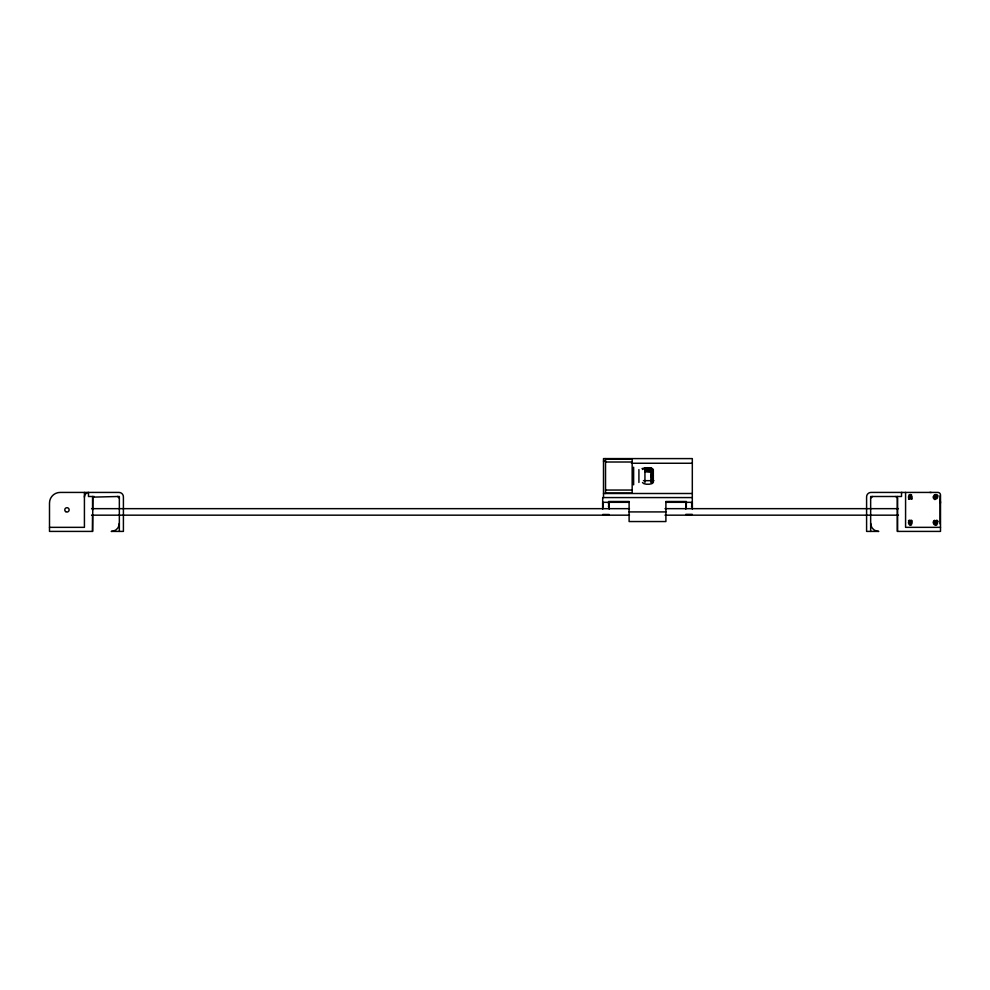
<?xml version="1.0" encoding="UTF-8"?>
<svg xmlns="http://www.w3.org/2000/svg" width="990" height="990" viewBox="0 0 990 990"><rect width="100%" height="100%" fill="white"/><g stroke="black" fill="none" stroke-linecap="round" stroke-linejoin="round"><path stroke-width="1.49" d="M119.344 523.277A8.13 8.13 0 0 1 111.214 531.407L123.404 531.407L123.404 496.856A4.43 4.43 0 0 0 118.973 492.426L60.13 492.426A10.63 10.63 0 0 0 49.5 503.056L49.5 531.407L92.553 531.407L92.553 514.664M92.553 510.085L92.553 496.497L88.481 496.497L88.481 492.426A4.715 4.715 0 0 0 84.422 497.104M602.7 514.478L609.197 514.515M602.687 507.598L602.7 505.061L603.38 506.175M685.81 507.598L685.81 502.314L685.81 509.095M902.063 492.537A4.715 4.715 0 0 0 901.519 492.426L901.519 496.497L897.447 496.497L897.447 531.407L940.5 531.407L940.5 495.037A2.611 2.611 0 0 0 937.889 492.426L871.027 492.426A4.43 4.43 0 0 0 866.596 496.856L866.596 531.407L878.786 531.407A8.13 8.13 0 0 1 870.655 523.277M642.498 469.495C643.215 467.169 652.608 467.169 653.313 469.495L653.313 482.563C652.237 484.828 643.599 484.914 642.498 482.563M870.655 498.118L872.524 496.497M685.823 504.764L686.528 503.724M603.393 503.724L602.7 504.764L602.687 502.314L629.108 502.314M608.33 506.261L609.184 505.061L609.197 507.598M691.453 506.261L692.307 505.061L692.319 507.598M94.174 496.497L92.553 496.497M897.447 496.497L870.655 496.497L870.655 531.407M605.534 458.976L632.164 458.976L632.164 493.082L605.534 493.082M603.504 461.192L605.534 461.192M605.534 462.008L632.164 462.008M631.422 463.258L692.319 463.258M642.027 468.48L650.838 468.48M644.935 469.693L648.512 469.693M644.935 469.891L650.838 469.743M644.935 470.114L650.838 469.99M644.935 470.25L650.838 470.25M644.935 470.411L650.838 470.411M644.935 470.572L650.838 470.572M644.935 470.931L650.838 470.745M644.935 471.215L650.838 471.772M644.935 471.413L650.838 471.413M644.935 471.599L650.838 471.599M650.876 474.755L651.878 474.755M650.876 474.878L651.878 474.878M650.876 477.18L651.878 477.304M643.426 480.67L653.883 480.67M605.534 490.05L632.164 490.05M603.504 493.503L692.319 493.503M692.319 497.574L602.687 497.574L602.7 509.095M608.553 501.497L629.108 501.497L629.108 521.544L665.899 521.544L665.899 501.497L686.441 501.497M665.899 502.314L692.319 502.314L692.307 504.764L691.441 503.638M91.575 508.662L629.479 508.662M665.02 508.662L898.425 508.662M629.108 511.917L665.899 511.917M91.575 515.171L629.479 515.171M665.02 515.171L898.425 515.171M49.5 527.348L84.422 527.348L84.422 492.426M940.5 527.348L905.578 527.348L905.578 492.426M117.476 496.497L119.344 496.497L119.344 531.407M895.826 496.497L897.447 498.118L897.447 531.407M608.318 503.638L609.184 504.764L609.197 502.314L609.197 509.095M686.503 506.175L685.823 505.061M119.344 498.118L117.699 496.51L92.887 497.129L92.553 531.407M692.307 514.367L685.81 514.367M940.092 495.842L940.092 523.896M692.307 509.095L692.319 458.593L603.504 458.593L603.504 497.574M651.878 469.607L651.878 482.452M650.876 469.607L650.876 482.452M650.838 467.664L650.838 470.931M644.935 467.664L644.935 482.452M638.921 469.607L638.921 482.452M633.625 467.218L633.625 484.84M605.534 458.593L605.534 493.503M929.87 492.426A10.63 10.63 0 0 1 931.256 492.513M940.141 500.309A10.63 10.63 0 0 1 940.5 503.056M912.112 498.935A2.562 2.562 0 0 1 911.58 499.344M909.018 499.344A2.562 2.562 0 0 1 908.486 498.935M909.018 494.901A2.562 2.562 0 0 1 911.58 494.901M936.874 524.923A2.562 2.562 0 0 1 933.83 524.267M933.261 523.067A2.562 2.562 0 0 1 933.681 521.148M934.127 520.653A2.562 2.562 0 0 1 934.696 520.294M936.651 520.196A2.562 2.562 0 0 1 937.245 520.505M937.74 520.963A2.562 2.562 0 0 1 938.099 521.52M935.005 499.566A2.562 2.562 0 0 1 933.892 498.849M933.508 498.304A2.562 2.562 0 0 1 933.347 496.349M934.053 495.235A2.562 2.562 0 0 1 937.159 494.963M937.679 495.396A2.562 2.562 0 0 1 938.062 495.94M911.567 524.836A2.562 2.562 0 0 1 909.612 525.084M908.498 520.789A2.562 2.562 0 0 1 909.649 520.134M910.973 520.146A2.562 2.562 0 0 1 912.124 520.814M934.758 496.881C936.181 500.878 937.802 493.936 934.758 496.881M909.278 522.336C910.565 526.371 912.409 519.49 909.278 522.336M934.758 522.336C936.057 526.371 937.901 519.49 934.758 522.336M909.278 496.844C910.553 500.891 912.434 494.01 909.278 496.844M909.216 498.614A1.832 1.832 0 0 0 912.112 497.339A1.832 1.832 0 0 0 909.562 495.47A1.832 1.832 0 0 0 909.216 498.614M934.746 498.638A1.832 1.832 0 0 0 937.604 497.302A1.832 1.832 0 0 0 935.005 495.483A1.832 1.832 0 0 0 934.746 498.638M909.129 524.032A1.832 1.832 0 0 0 912.099 522.943A1.832 1.832 0 0 0 909.662 520.913A1.832 1.832 0 0 0 909.129 524.032M934.82 524.18A1.832 1.832 0 0 0 937.604 522.695A1.832 1.832 0 0 0 934.919 521.025A1.832 1.832 0 0 0 934.82 524.18M65.612 511.582A2.178 2.178 0 0 0 69.114 510.172A2.178 2.178 0 0 0 66.144 507.845A2.178 2.178 0 0 0 65.612 511.582"/></g></svg>
